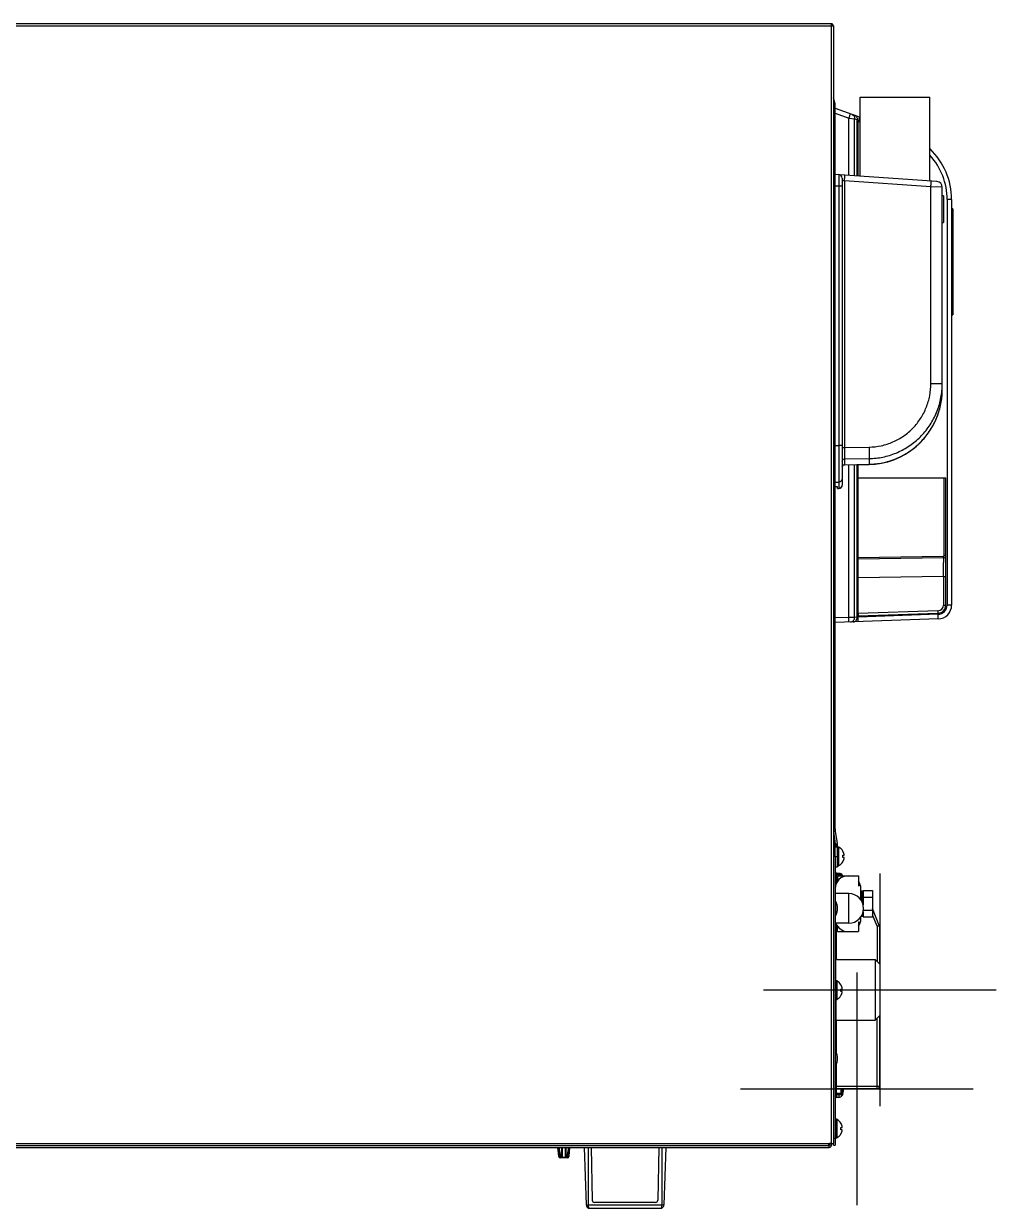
# Model space of a CAD drawing. Header units: millimetres. Extents: x 333 to 5627, y 435 to 3897.
# Drawn here: x 2093 to 2511, y 1954 to 2463 of the extents above; entities that cross this region are included whole.
import ezdxf

# ---------------------------------------------------------------- set-up
doc = ezdxf.new("R2010")
doc.units = ezdxf.units.MM
doc.header["$LTSCALE"] = 330
doc.layers.get('0').update_dxf_attribs({"linetype": 'CONTINUOUS'})
doc.layers.add('ASSI', color=7, linetype='CONTINUOUS')
doc.layers.add('GEOM', color=7, linetype='CONTINUOUS')

msp = doc.modelspace()

# ---------------------------------------------------------------- linework, layer by layer
at = {"color": 7, "linetype": 'Continuous'}
for p, q in [((2440.52, 2462.85), (1773.12, 2462.85)), ((2440.42, 2461.95), (2440.97, 2461.95)), ((2440.52, 2461.95), (2440.52, 2462.85)), ((2440.97, 2462.66), (2440.52, 2462.08)), ((2440.97, 2461.95), (2441.32, 2461.95)), ((2441.32, 2461.85), (2441.32, 1981.75)), ((2452.82, 2431.35), (2482.82, 2431.35)), ((2452.82, 2397.36), (2452.82, 2431.35)), ((2482.82, 2395.26), (2482.82, 2431.35)), ((2442.12, 2116.98), (2442.12, 2423.18)), ((2488.62, 2388.88), (2488.12, 2388.88)), ((2488.62, 2388.88), (2488.62, 2377.48)), ((2488.12, 2377.48), (2488.62, 2377.48)), ((2441.32, 2116.98), (2442.12, 2116.98)), ((2441.32, 2116.11), (2442.12, 2116.11)), ((2441.34, 2115.85), (2442.13, 2115.96)), ((2441.34, 2115.85), (2442.11, 2110.55)), ((2442.12, 2116.98), (2442.12, 2116.11)), ((2442.13, 2115.96), (2442.9, 2110.66)), ((2442.12, 2109.65), (2441.32, 2109.65)), ((2442.12, 2109.45), (2441.32, 2109.45)), ((2442.11, 2110.55), (2442.9, 2110.66)), ((2442.12, 2110.41), (2442.92, 2110.41)), ((2442.12, 2104.93), (2442.12, 2110.41)), ((2442.12, 2109.75), (2442.92, 2109.75)), ((2442.12, 2109.2), (2442.92, 2109.2)), ((2443.52, 2109.05), (2443.32, 2109.05)), ((2445.36, 2107.35), (2445.4, 2107.35)), ((2442.12, 2106.45), (2441.32, 2106.45)), ((2442.92, 2104.93), (2442.12, 2104.93)), ((2445.36, 2105.55), (2445.91, 2105.55)), ((2445.91, 2104.55), (2445.36, 2104.55)), ((2445.4, 2102.75), (2445.36, 2102.75)), ((2444.62, 2097.65), (2442.62, 2097.65)), ((2445.12, 2097.15), (2445.12, 2096.75)), ((2443.12, 2096.75), (2452.12, 2096.75)), ((2443.12, 2096.75), (2443.12, 2094.41)), ((2452.12, 2096.75), (2452.12, 2092.47)), ((2452.12, 2092.47), (2452.92, 2092.69)), ((2453.12, 2086.44), (2453.12, 2091.25)), ((2453.16, 2089.77), (2453.12, 2089.82)), ((2453.16, 2088.25), (2453.12, 2088.3)), ((2453.12, 2087.75), (2453.2, 2087.75)), ((2453.64, 2090.1), (2453.13, 2090.1)), ((2453.13, 2089.99), (2453.6, 2090.04)), ((2453.64, 2089.5), (2453.13, 2089.99)), ((2453.21, 2089.64), (2453.13, 2089.56)), ((2453.13, 2089.24), (2453.6, 2089.35)), ((2453.64, 2088.34), (2453.13, 2089.24)), ((2453.3, 2088.75), (2453.13, 2088.45)), ((2453.13, 2087.96), (2453.6, 2088.11)), ((2453.64, 2086.74), (2453.13, 2087.96)), ((2453.14, 2087.9), (2453.13, 2087.96)), ((2453.17, 2089.05), (2453.24, 2088.91)), ((2453.24, 2088.91), (2453.31, 2088.71)), ((2453.37, 2088.03), (2453.37, 2088.23)), ((2453.37, 2086.37), (2453.37, 2087.02)), ((2453.49, 2088.07), (2453.53, 2088.13)), ((2454.11, 2089.56), (2453.6, 2090.04)), ((2454.11, 2088.45), (2453.6, 2089.35)), ((2454.11, 2086.89), (2453.6, 2088.11)), ((2453.64, 2090.1), (2454.11, 2090.1)), ((2453.64, 2089.5), (2454.11, 2089.56)), ((2453.64, 2088.34), (2454.11, 2088.45)), ((2453.64, 2086.74), (2454.11, 2086.89)), ((2453.85, 2087.76), (2453.87, 2087.76)), ((2453.86, 2087.72), (2453.87, 2087.72)), ((2453.87, 2087.76), (2453.87, 2087.46)), ((2453.87, 2087.75), (2454.12, 2087.75)), ((2453.87, 2087.46), (2453.87, 2087.72)), ((2453.94, 2088.75), (2453.95, 2088.79)), ((2454.12, 2088.68), (2453.97, 2088.84)), ((2453.97, 2088), (2454.11, 2087.96)), ((2454.04, 2087.75), (2454.05, 2087.77)), ((2454.05, 2089.26), (2454.11, 2089.24)), ((2454.05, 2087.77), (2454.1, 2087.9)), ((2454.1, 2087.9), (2454.11, 2087.96)), ((2454.12, 2090.4), (2458.12, 2090.4)), ((2454.12, 2090.4), (2454.12, 2084.27)), ((2454.12, 2087.57), (2458.12, 2087.57)), ((2458.12, 2090.4), (2458.12, 2079.1)), ((2453.21, 2086.32), (2453.6, 2086.45)), ((2454.11, 2085.07), (2453.6, 2086.45)), ((2453.74, 2086.37), (2453.87, 2086.37)), ((2453.82, 2086.33), (2453.87, 2086.33)), ((2453.87, 2086.37), (2453.87, 2085.72)), ((2453.87, 2085.72), (2453.87, 2086.33)), ((2453.89, 2084.99), (2454.11, 2085.07)), ((2454.26, 2081.92), (2458.12, 2081.92)), ((2461.05, 2075.43), (2458.12, 2082.75)), ((2452.12, 2077.02), (2452.92, 2076.8)), ((2452.12, 2077.02), (2452.12, 2072.75)), ((2453.12, 2078.25), (2453.12, 2079.06)), ((2453.35, 2079.4), (2454.11, 2079.4)), ((2453.64, 2079.45), (2453.47, 2079.61)), ((2453.64, 2079.45), (2454.11, 2079.51)), ((2454.11, 2079.51), (2453.65, 2079.94)), ((2453.77, 2080.17), (2454.11, 2080.25)), ((2454.11, 2080.25), (2453.92, 2080.58)), ((2454.11, 2079.93), (2454.02, 2079.85)), ((2454.11, 2081.05), (2454.06, 2080.96)), ((2454.12, 2081.22), (2454.12, 2079.1)), ((2454.12, 2079.1), (2458.12, 2079.1)), ((2443.12, 2072.75), (2443.12, 2075.09)), ((2443.12, 2072.75), (2452.12, 2072.75)), ((2461.12, 2075.05), (2461.12, 2058.95)), ((2442.79, 2060.75), (2459.32, 2060.75)), ((2459.32, 2060.75), (2461.32, 2058.75)), ((2459.32, 2060.75), (2459.32, 2034.75)), ((2461.32, 2058.75), (2461.32, 2036.75)), ((2444.56, 2049.91), (2444.6, 2049.91)), ((2444.56, 2048.11), (2445.11, 2048.11)), ((2445.11, 2047.11), (2444.56, 2047.11)), ((2444.6, 2045.31), (2444.56, 2045.31)), ((2459.32, 2034.75), (2461.32, 2036.75)), ((2461.12, 2036.55), (2461.12, 2006.25)), ((2442.79, 2034.75), (2459.32, 2034.75)), ((2460.12, 2005.25), (2442.62, 2005.25)), ((2444.62, 2002.65), (2442.62, 2002.65)), ((2445.12, 2005.25), (2445.12, 2003.15)), ((2445.66, 2005.05), (2445.31, 2005.05)), ((2445.33, 2003.05), (2445.31, 2003.05)), ((2444.56, 1990.45), (2444.6, 1990.45)), ((2444.56, 1988.65), (2445.11, 1988.65)), ((2445.11, 1987.65), (2444.56, 1987.65)), ((2444.6, 1985.85), (2444.56, 1985.85)), ((1772.32, 1980.05), (2439.52, 1980.05)), ((1776.02, 1980.85), (2439.13, 1980.85)), ((2334.21, 1980.05), (2335.08, 1955.35)), ((2337.32, 1980.05), (2337.72, 1957.39)), ((2366.31, 1980.05), (2365.92, 1957.39)), ((2369.42, 1980.05), (2368.56, 1955.35)), ((2439.13, 1980.85), (2439.52, 1980.85)), ((2439.52, 1980.05), (2439.52, 1980.85)), ((2440.42, 1981.75), (2439.54, 1981.75)), ((2439.72, 1981.05), (2439.72, 1981.75)), ((2440.52, 1981.05), (2439.72, 1981.05)), ((2440.42, 1981.75), (2441.32, 1981.75)), ((2440.52, 1981.05), (2440.52, 1981.75)), ((2441.32, 1981.05), (2441.32, 1981.75)), ((2441.32, 1981.05), (2442.12, 1981.05)), ((2364.91, 1956.41), (2338.72, 1956.41)), ((2336.58, 1953.89), (2367.05, 1953.89))]:
    msp.add_line(p, q, dxfattribs=at)
at = {"color": 9, "linetype": 'Continuous'}
for p, q in [((1773.22, 2461.95), (2440.42, 2461.95)), ((2440.42, 2461.95), (2440.42, 1981.75)), ((2441.32, 2423.18), (2442.12, 2423.18)), ((2445.12, 2097.15), (2442.12, 2097.15)), ((2442.62, 2093.51), (2442.62, 2097.65)), ((2444.62, 2096.75), (2444.62, 2097.65)), ((2460.12, 2075.05), (2458.12, 2080.05)), ((2442.62, 2061.98), (2442.62, 2075.99)), ((2460.12, 2075.05), (2461.05, 2075.43)), ((2461.12, 2075.05), (2460.12, 2075.05)), ((2460.12, 2075.05), (2460.12, 2059.95)), ((2442.62, 2020.8), (2442.62, 2033.52)), ((2460.12, 2005.25), (2460.12, 2035.55)), ((2442.62, 2002.65), (2442.62, 2015.69)), ((2461.12, 2006.25), (2442.62, 2006.25)), ((2445.12, 2003.15), (2442.12, 2003.15)), ((2444.62, 2002.65), (2444.62, 2005.25)), ((1775.79, 1981.75), (2439.54, 1981.75)), ((2335.97, 1980.05), (2335.97, 1955.35)), ((2367.66, 1980.05), (2367.66, 1955.35)), ((2335.08, 1955.35), (2368.56, 1955.35))]:
    msp.add_line(p, q, dxfattribs=at)
at = {"color": 4}
for p, q in [((2461.32, 2097.75), (2461.32, 1997.75)), ((2411.32, 2047.75), (2511.32, 2047.75))]:
    msp.add_line(p, q, dxfattribs=at)
at = {"color": 1}
for p, q in [((2451.37, 2055.25), (2451.37, 1955.25)), ((2401.37, 2005.25), (2501.37, 2005.25))]:
    msp.add_line(p, q, dxfattribs=at)
at = {"color": 7, "linetype": 'Continuous'}
for points in [[(2453.14, 2087.9), (2453.2, 2087.73), (2453.28, 2087.53)], [(2453.26, 2089.54), (2453.32, 2089.4), (2453.35, 2089.3)], [(2453.28, 2087.53), (2453.34, 2087.35), (2453.36, 2087.19), (2453.37, 2087.02)], [(2453.31, 2088.71), (2453.36, 2088.49), (2453.37, 2088.23)], [(2453.95, 2088.79), (2453.98, 2088.87), (2454.02, 2088.95), (2454.05, 2089.03), (2454.06, 2089.05)], [(2453.97, 2079.95), (2453.97, 2079.96), (2453.96, 2079.99), (2453.94, 2080.01), (2453.93, 2080.04), (2453.92, 2080.06), (2453.91, 2080.08), (2453.91, 2080.11), (2453.9, 2080.13), (2453.89, 2080.15), (2453.89, 2080.18), (2453.88, 2080.2)], [(2454.06, 2080.44), (2454.05, 2080.47), (2454.01, 2080.56), (2453.97, 2080.64), (2453.96, 2080.69)]]:
    msp.add_lwpolyline(points, dxfattribs=at)
for centre, radius, start, end in [((2440.42, 2461.95), 0.9, 0, 83.6203), ((2443.12, 2116.11), 1, 180, 188.2767), ((2440.52, 2109.65), 1.6, 0, 59.4011), ((2441.12, 2110.41), 1, 0, 8.2767), ((2441.12, 2110.41), 1.8, 0, 8.2767), ((2443.32, 2108.65), 0.4, 90, 180), ((2443.52, 2108.65), 0.4, 59.6988, 90), ((2441.31, 2104.86), 4.75, 28.9687, 31.5341), ((2441.31, 2104.86), 4.75, 28.0074, 28.9684), ((2441.32, 2104.86), 4.75, 26.6813, 28.0074), ((2441.6, 2105.05), 3.79, 5.0778, 7.5988), ((2441.6, 2105.05), 3.79, 352.4012, 354.9222), ((2441.31, 2105.23), 4.75, 328.4659, 331.0313), ((2441.62, 2105.05), 3.78, 2.5427, 5.0772), ((2441.62, 2105.05), 3.78, 354.9228, 357.4573), ((2441.62, 2105.05), 3.77, 357.4579, 2.5421), ((2441.31, 2105.23), 4.75, 331.0316, 331.9926), ((2441.32, 2105.23), 4.75, 331.9926, 333.3187), ((2441.32, 2104.87), 4.74, 25.5402, 26.6812), ((2441.32, 2105.23), 4.74, 333.3188, 334.4598), ((2441.32, 2104.87), 4.74, 24.5722, 25.5402), ((2441.32, 2105.23), 4.74, 334.4598, 335.4278), ((2441.33, 2104.87), 4.73, 23.3175, 24.5722), ((2441.33, 2105.23), 4.73, 335.4278, 336.6825), ((2441.33, 2104.87), 4.73, 22.5474, 23.3174), ((2441.33, 2105.22), 4.73, 336.6826, 337.4526), ((2441.34, 2104.87), 4.72, 21.0025, 22.5476), ((2441.34, 2105.22), 4.72, 337.4524, 338.9975), ((2441.35, 2104.88), 4.72, 20.5181, 21.0023), ((2441.35, 2105.22), 4.72, 338.9977, 339.4819), ((2441.36, 2104.88), 4.7, 18.4656, 20.5187), ((2441.36, 2105.21), 4.7, 339.4813, 341.5344), ((2441.37, 2104.89), 4.68, 17.3773, 18.465), ((2441.37, 2105.21), 4.68, 341.535, 342.6227), ((2441.39, 2104.89), 4.67, 16.3949, 17.3772), ((2441.39, 2105.2), 4.67, 342.6228, 343.6051), ((2441.42, 2104.9), 4.64, 14.3176, 16.3964), ((2441.42, 2105.19), 4.64, 343.6036, 345.6824), ((2443.92, 2105.79), 2.01, 5.1401, 7.2744), ((2443.92, 2105.8), 2.01, 352.7259, 354.7415), ((2443.92, 2104.29), 2.01, 5.2585, 7.2741), ((2443.92, 2104.3), 2.01, 352.7256, 354.8598), ((2443.95, 2105.8), 1.98, 4.2856, 5.1372), ((2443.96, 2105.8), 1.97, 3.0233, 4.286), ((2443.96, 2105.8), 1.97, 355.3984, 356.7833), ((2443.94, 2105.8), 1.98, 354.7442, 355.3991), ((2443.94, 2104.3), 1.98, 4.6009, 5.2558), ((2443.96, 2104.3), 1.97, 3.2167, 4.6016), ((2443.96, 2104.3), 1.97, 355.714, 356.9766), ((2443.95, 2104.3), 1.98, 354.8627, 355.7144), ((2443.97, 2105.8), 1.96, 1.9964, 3.0228), ((2443.98, 2105.8), 1.95, 0.9261, 1.9964), ((2443.98, 2105.8), 1.95, 358.8459, 0.9258), ((2443.97, 2105.8), 1.96, 357.6234, 358.8455), ((2443.97, 2105.8), 1.96, 356.7841, 357.6235), ((2443.97, 2104.3), 1.96, 2.3765, 3.2159), ((2443.97, 2104.3), 1.95, 1.1545, 2.3767), ((2443.98, 2104.3), 1.95, 0.1995, 1.1541), ((2443.98, 2104.3), 1.95, 359.0741, 0.1995), ((2443.98, 2104.3), 1.95, 358.0037, 359.0738), ((2443.97, 2104.3), 1.96, 356.9771, 358.0037), ((2442.62, 2097.15), 0.5, 90, 150.0455), ((2444.62, 2097.15), 0.5, 0, 90), ((2447.62, 2091.25), 5.5, 90, 180), ((2442.62, 2092.75), 0.5, 105, 150), ((2438.92, 2093.95), 7, 23.5852, 24.7199), ((2447.62, 2091.25), 5.5, 0, 35.0968), ((2454.52, 2089.72), 1.41, 197.2487, 199.0378), ((2449.94, 2090.62), 4.37, 325.1721, 325.4484), ((2453.37, 2085.63), 0.836, 61.4883, 63.4182), ((2447.62, 2078.25), 5.5, 324.9032, 360), ((2452.79, 2079.8), 1.33, 16.1205, 19.1443), ((2447.62, 2078.25), 5.5, 199.7842, 270), ((2460.12, 2075.05), 1, 0, 21.8014), ((2440.51, 2047.42), 4.75, 28.9687, 31.5341), ((2440.8, 2047.6), 3.79, 5.0778, 7.5988), ((2440.8, 2047.61), 3.79, 352.4012, 354.9222), ((2440.82, 2047.61), 3.78, 2.5427, 5.0772), ((2440.82, 2047.61), 3.78, 354.9228, 357.4573), ((2440.82, 2047.61), 3.77, 357.4579, 2.5421), ((2440.51, 2047.42), 4.75, 28.0074, 28.9684), ((2440.52, 2047.42), 4.75, 26.6813, 28.0074), ((2440.52, 2047.42), 4.74, 25.5402, 26.6812), ((2440.52, 2047.43), 4.74, 24.5722, 25.5402), ((2440.53, 2047.43), 4.73, 23.3175, 24.5722), ((2440.53, 2047.43), 4.73, 22.5474, 23.3174), ((2440.54, 2047.43), 4.72, 21.0025, 22.5476), ((2440.54, 2047.78), 4.72, 337.4524, 338.9975), ((2440.55, 2047.44), 4.72, 20.5181, 21.0023), ((2440.55, 2047.78), 4.72, 338.9977, 339.4819), ((2440.56, 2047.44), 4.7, 18.4656, 20.5187), ((2440.56, 2047.77), 4.7, 339.4813, 341.5344), ((2440.57, 2047.45), 4.68, 17.3773, 18.465), ((2440.57, 2047.77), 4.68, 341.535, 342.6227), ((2440.59, 2047.45), 4.67, 16.3949, 17.3772), ((2440.59, 2047.76), 4.67, 342.6228, 343.6051), ((2440.62, 2047.46), 4.64, 14.3176, 16.3964), ((2440.62, 2047.75), 4.64, 343.6036, 345.6824), ((2443.12, 2048.35), 2.01, 5.1401, 7.2744), ((2443.12, 2048.36), 2.01, 352.7259, 354.7415), ((2443.12, 2046.85), 2.01, 5.2585, 7.2741), ((2443.12, 2046.86), 2.01, 352.7256, 354.8598), ((2443.15, 2048.35), 1.98, 4.2856, 5.1372), ((2443.16, 2048.36), 1.97, 3.0233, 4.286), ((2443.16, 2048.36), 1.97, 355.3984, 356.7833), ((2443.14, 2048.36), 1.98, 354.7442, 355.3991), ((2443.14, 2046.85), 1.98, 4.6009, 5.2558), ((2443.16, 2046.85), 1.97, 3.2167, 4.6016), ((2443.16, 2046.86), 1.97, 355.714, 356.9766), ((2443.15, 2046.86), 1.98, 354.8627, 355.7144), ((2443.17, 2048.36), 1.96, 1.9964, 3.0228), ((2443.18, 2048.36), 1.95, 0.9261, 1.9964), ((2443.18, 2048.36), 1.95, 358.8459, 0.9258), ((2443.17, 2048.36), 1.96, 357.6234, 358.8455), ((2443.17, 2048.36), 1.96, 356.7841, 357.6235), ((2443.17, 2046.86), 1.96, 2.3765, 3.2159), ((2443.17, 2046.86), 1.95, 1.1545, 2.3767), ((2443.18, 2046.86), 1.95, 0.1995, 1.1541), ((2443.18, 2046.86), 1.95, 359.0741, 0.1995), ((2443.18, 2046.86), 1.95, 358.0037, 359.0738), ((2443.17, 2046.86), 1.96, 356.9771, 358.0037), ((2440.51, 2047.79), 4.75, 328.4659, 331.0313), ((2440.51, 2047.79), 4.75, 331.0316, 331.9926), ((2440.52, 2047.79), 4.75, 331.9926, 333.3187), ((2440.52, 2047.79), 4.74, 333.3188, 334.4598), ((2440.52, 2047.79), 4.74, 334.4598, 335.4278), ((2440.53, 2047.78), 4.73, 335.4278, 336.6825), ((2440.53, 2047.78), 4.73, 336.6826, 337.4526), ((2442.62, 2005.75), 0.5, 209.9998, 270), ((2460.12, 2006.25), 1, 270, 360), ((2442.62, 2003.15), 0.5, 216.0095, 270), ((2444.62, 2003.15), 0.5, 270, 360), ((2438.17, 2005.55), 7.16, 356.0031, 357.3352), ((2438.7, 2005.36), 7.01, 340.741, 342.3068), ((2438.16, 2005.55), 7.17, 357.3349, 357.6056), ((2438.69, 2005.36), 7.01, 342.3069, 343.8662), ((2438.69, 2005.36), 7.02, 343.8662, 344.2195), ((2438.68, 2005.36), 7.02, 344.2196, 345.4252), ((2438.68, 2005.36), 7.03, 345.4251, 346.0151), ((2438.67, 2005.37), 7.04, 346.0152, 346.9892), ((2438.66, 2005.37), 7.04, 346.9892, 347.7318), ((2438.65, 2005.37), 7.05, 347.7318, 348.5614), ((2438.64, 2005.37), 7.07, 348.5614, 349.4226), ((2438.62, 2005.38), 7.09, 349.4225, 350.136), ((2438.6, 2005.38), 7.11, 350.1363, 351.1566), ((2438.57, 2005.38), 7.14, 351.1563, 351.7036), ((2438.51, 2005.39), 7.19, 351.7052, 353.2535), ((2441.46, 2004.8), 4.2, 1.6686, 3.3824), ((2441.41, 2004.8), 4.25, 1.1109, 1.6717), ((2441.39, 2004.8), 4.27, 359.9713, 1.1104), ((2441.39, 2004.8), 4.28, 359.1489, 359.9722), ((2441.41, 2004.8), 4.26, 358.2856, 359.1489), ((2441.47, 2004.8), 4.2, 356.6174, 358.2884), ((2440.51, 1987.96), 4.75, 28.9687, 31.5341), ((2440.51, 1987.96), 4.75, 28.0074, 28.9684), ((2440.52, 1987.96), 4.75, 26.6813, 28.0074), ((2440.52, 1987.97), 4.74, 25.5402, 26.6812), ((2440.8, 1988.15), 3.79, 5.0778, 7.5988), ((2440.8, 1988.15), 3.79, 352.4012, 354.9222), ((2440.51, 1988.33), 4.75, 328.4659, 331.0313), ((2440.82, 1988.15), 3.78, 2.5427, 5.0772), ((2440.82, 1988.15), 3.78, 354.9228, 357.4573), ((2440.82, 1988.15), 3.77, 357.4579, 2.5421), ((2440.51, 1988.33), 4.75, 331.0316, 331.9926), ((2440.52, 1988.33), 4.75, 331.9926, 333.3187), ((2440.52, 1988.33), 4.74, 333.3188, 334.4598), ((2440.52, 1987.97), 4.74, 24.5722, 25.5402), ((2440.52, 1988.33), 4.74, 334.4598, 335.4278), ((2440.53, 1987.97), 4.73, 23.3175, 24.5722), ((2440.53, 1988.33), 4.73, 335.4278, 336.6825), ((2440.53, 1987.97), 4.73, 22.5474, 23.3174), ((2440.53, 1988.32), 4.73, 336.6826, 337.4526), ((2440.54, 1987.97), 4.72, 21.0025, 22.5476), ((2440.54, 1988.32), 4.72, 337.4524, 338.9975), ((2440.55, 1987.98), 4.72, 20.5181, 21.0023), ((2440.55, 1988.32), 4.72, 338.9977, 339.4819), ((2440.56, 1987.98), 4.7, 18.4656, 20.5187), ((2440.56, 1988.31), 4.7, 339.4813, 341.5344), ((2440.57, 1987.99), 4.68, 17.3773, 18.465), ((2440.57, 1988.31), 4.68, 341.535, 342.6227), ((2440.59, 1987.99), 4.67, 16.3949, 17.3772), ((2440.59, 1988.3), 4.67, 342.6228, 343.6051), ((2440.62, 1988), 4.64, 14.3176, 16.3964), ((2440.62, 1988.29), 4.64, 343.6036, 345.6824), ((2443.12, 1988.89), 2.01, 5.1401, 7.2744), ((2443.12, 1988.9), 2.01, 352.7259, 354.7415), ((2443.12, 1987.39), 2.01, 5.2585, 7.2741), ((2443.12, 1987.4), 2.01, 352.7256, 354.8598), ((2443.15, 1988.9), 1.98, 4.2856, 5.1372), ((2443.16, 1988.9), 1.97, 3.0233, 4.286), ((2443.16, 1988.9), 1.97, 355.3984, 356.7833), ((2443.14, 1988.9), 1.98, 354.7442, 355.3991), ((2443.14, 1987.4), 1.98, 4.6009, 5.2558), ((2443.16, 1987.4), 1.97, 3.2167, 4.6016), ((2443.16, 1987.4), 1.97, 355.714, 356.9766), ((2443.15, 1987.4), 1.98, 354.8627, 355.7144), ((2443.17, 1988.9), 1.96, 1.9964, 3.0228), ((2443.18, 1988.9), 1.95, 0.9261, 1.9964), ((2443.18, 1988.9), 1.95, 358.8459, 0.9258), ((2443.17, 1988.9), 1.96, 357.6234, 358.8455), ((2443.17, 1988.9), 1.96, 356.7841, 357.6235), ((2443.17, 1987.4), 1.96, 2.3765, 3.2159), ((2443.17, 1987.4), 1.95, 1.1545, 2.3767), ((2443.18, 1987.4), 1.95, 0.1995, 1.1541), ((2443.18, 1987.4), 1.95, 359.0741, 0.1995), ((2443.18, 1987.4), 1.95, 358.0037, 359.0738), ((2443.17, 1987.4), 1.96, 356.9771, 358.0037), ((2439.52, 1981.05), 1, 270, 360), ((2439.52, 1981.05), 0.2, 270, 360), ((2336.58, 1955.4), 1.51, 182, 270), ((2338.72, 1957.41), 1.01, 181, 270), ((2364.91, 1957.41), 1.01, 270, 359), ((2367.05, 1955.4), 1.51, 270, 358)]:
    msp.add_arc(centre, radius, start, end, dxfattribs=at)
for points, knots in [([(2440.97, 2461.95), (2441, 2461.94), (2441.08, 2461.93), (2441.17, 2461.91), (2441.23, 2461.9)], [0, 0, 0, 0, 0.299271, 1, 1, 1, 1]), ([(2441.23, 2461.9), (2441.25, 2461.89), (2441.28, 2461.88), (2441.32, 2461.86), (2441.32, 2461.85)], [0, 0, 0, 0, 0.680679, 1, 1, 1, 1]), ([(2453.21, 2089.64), (2453.17, 2089.72), (2453.13, 2089.84), (2453.13, 2089.96), (2453.13, 2089.99)], [0, 0, 0, 0, 0.739984, 1, 1, 1, 1]), ([(2453.27, 2088), (2453.25, 2088.04), (2453.18, 2088.18), (2453.13, 2088.33), (2453.13, 2088.45)], [0, 0, 0, 0, 0.263741, 1, 1, 1, 1]), ([(2453.37, 2086.37), (2453.37, 2086.42), (2453.42, 2086.51), (2453.52, 2086.6), (2453.6, 2086.67), (2453.64, 2086.72), (2453.64, 2086.74)], [0, 0, 0, 0, 0.31304, 0.617988, 0.870702, 1, 1, 1, 1]), ([(2453.54, 2088.14), (2453.57, 2088.18), (2453.61, 2088.24), (2453.64, 2088.31), (2453.64, 2088.34)], [0, 0, 0, 0, 0.634589, 1, 1, 1, 1]), ([(2453.59, 2089.35), (2453.6, 2089.37), (2453.62, 2089.42), (2453.64, 2089.47), (2453.64, 2089.5)], [0, 0, 0, 0, 0.333106, 1, 1, 1, 1]), ([(2453.62, 2090.02), (2453.63, 2090.03), (2453.63, 2090.05), (2453.64, 2090.08), (2453.64, 2090.1)], [0, 0, 0, 0, 0.309059, 1, 1, 1, 1]), ([(2453.85, 2087.76), (2453.83, 2087.79), (2453.77, 2087.9), (2453.67, 2087.98), (2453.62, 2088.06)], [0, 0, 0, 0, 0.288698, 1, 1, 1, 1]), ([(2453.87, 2087.75), (2453.87, 2087.79), (2453.91, 2087.88), (2453.95, 2087.96), (2453.97, 2088)], [0, 0, 0, 0, 0.486372, 1, 1, 1, 1]), ([(2453.87, 2086.37), (2453.87, 2086.39), (2453.89, 2086.44), (2453.94, 2086.52), (2454.01, 2086.63), (2454.08, 2086.76), (2454.11, 2086.85), (2454.11, 2086.89)], [0, 0, 0, 0, 0.115956, 0.247802, 0.523286, 0.785214, 1, 1, 1, 1]), ([(2453.97, 2088), (2453.99, 2088.04), (2454.05, 2088.18), (2454.11, 2088.33), (2454.11, 2088.45)], [0, 0, 0, 0, 0.263542, 1, 1, 1, 1]), ([(2454.02, 2089.64), (2454.06, 2089.72), (2454.1, 2089.84), (2454.11, 2089.96), (2454.11, 2089.99)], [0, 0, 0, 0, 0.739869, 1, 1, 1, 1]), ([(2453.74, 2086.37), (2453.71, 2086.39), (2453.66, 2086.41), (2453.6, 2086.44), (2453.6, 2086.45)], [0, 0, 0, 0, 0.681527, 1, 1, 1, 1]), ([(2453.87, 2086.28), (2453.87, 2086.29), (2453.85, 2086.31), (2453.84, 2086.32), (2453.83, 2086.32)], [0, 0, 0, 0, 0.68682, 1, 1, 1, 1]), ([(2453.94, 2084.87), (2453.98, 2084.91), (2454.03, 2084.96), (2454.09, 2085.02), (2454.11, 2085.05), (2454.11, 2085.07)], [0, 0, 0, 0, 0.612767, 0.85278, 1, 1, 1, 1]), ([(2453.61, 2079.48), (2453.61, 2079.47), (2453.6, 2079.44), (2453.6, 2079.42), (2453.6, 2079.4)], [0, 0, 0, 0, 0.307899, 1, 1, 1, 1]), ([(2454.02, 2079.85), (2454.06, 2079.77), (2454.1, 2079.66), (2454.11, 2079.54), (2454.11, 2079.51)], [0, 0, 0, 0, 0.739869, 1, 1, 1, 1]), ([(2439.13, 1980.85), (2439.17, 1980.85), (2439.26, 1980.94), (2439.34, 1981.14), (2439.44, 1981.42), (2439.5, 1981.63), (2439.54, 1981.75)], [0, 0, 0, 0, 0.121863, 0.33954, 0.645141, 1, 1, 1, 1])]:
    msp.add_open_spline(points, degree=3, knots=knots, dxfattribs=at)
for points in [[(2453.13, 2089.99), (2453.13, 2090.02), (2453.13, 2090.06), (2453.13, 2090.1)], [(2453.17, 2089.3), (2453.14, 2089.38), (2453.13, 2089.47), (2453.13, 2089.56)], [(2453.17, 2089.05), (2453.14, 2089.11), (2453.13, 2089.18), (2453.13, 2089.24)], [(2453.26, 2089.54), (2453.25, 2089.57), (2453.23, 2089.61), (2453.21, 2089.64)], [(2453.87, 2087.67), (2453.87, 2087.7), (2453.86, 2087.73), (2453.85, 2087.76)], [(2453.88, 2088.85), (2453.93, 2088.99), (2454, 2089.12), (2454.05, 2089.26)], [(2453.9, 2088.81), (2453.95, 2088.89), (2454.02, 2088.97), (2454.06, 2089.05)], [(2453.93, 2087.75), (2453.97, 2087.77), (2454, 2087.79), (2454.04, 2087.82)], [(2454, 2089.66), (2454.05, 2089.77), (2454.09, 2089.88), (2454.1, 2089.99)], [(2454.04, 2087.82), (2454.06, 2087.84), (2454.09, 2087.87), (2454.1, 2087.9)], [(2454.05, 2089.26), (2454.08, 2089.36), (2454.11, 2089.46), (2454.11, 2089.56)], [(2454.06, 2089.05), (2454.09, 2089.11), (2454.11, 2089.18), (2454.11, 2089.24)], [(2454.1, 2089.99), (2454.11, 2090.02), (2454.11, 2090.06), (2454.11, 2090.1)], [(2453.83, 2086.32), (2453.81, 2086.34), (2453.79, 2086.35), (2453.77, 2086.36)], [(2453.97, 2079.95), (2453.99, 2079.92), (2454.01, 2079.89), (2454.02, 2079.85)], [(2454.06, 2080.44), (2454.09, 2080.38), (2454.11, 2080.32), (2454.11, 2080.25)], [(2454.07, 2080.17), (2454.09, 2080.09), (2454.11, 2080.01), (2454.11, 2079.93)], [(2454.1, 2081.14), (2454.11, 2081.11), (2454.11, 2081.08), (2454.11, 2081.05)], [(2454.1, 2079.51), (2454.11, 2079.47), (2454.11, 2079.43), (2454.11, 2079.4)]]:
    msp.add_open_spline(points, degree=3, dxfattribs=at)
at = {"color": 9, "linetype": 'Continuous'}
for points, knots in [([(2335.97, 1955.35), (2335.97, 1955.15), (2335.99, 1954.79), (2336.1, 1954.33), (2336.29, 1953.99), (2336.49, 1953.89), (2336.58, 1953.89)], [0, 0, 0, 0, 0.343638, 0.632384, 0.843751, 1, 1, 1, 1]), ([(2367.05, 1953.89), (2367.14, 1953.89), (2367.35, 1953.99), (2367.53, 1954.33), (2367.64, 1954.79), (2367.66, 1955.15), (2367.66, 1955.35)], [0, 0, 0, 0, 0.156249, 0.367616, 0.656362, 1, 1, 1, 1])]:
    msp.add_open_spline(points, degree=3, knots=knots, dxfattribs=at)
at = {"layer": 'ASSI', "color": 9, "linetype": 'Continuous'}
for p, q in [((2443.32, 2101.05), (2443.32, 2109.05)), ((2443.52, 2101.05), (2443.52, 2109.05)), ((2443.72, 2101.1), (2443.72, 2108.99)), ((2442.82, 2097.65), (2442.82, 2097.75)), ((2443.91, 2097.65), (2443.91, 2097.75)), ((2445.28, 2096.75), (2445.28, 2096.87)), ((2442.52, 2043.61), (2442.52, 2051.61)), ((2442.72, 2043.61), (2442.72, 2051.61)), ((2442.92, 2043.66), (2442.92, 2051.55)), ((2442.62, 2002.65), (2442.62, 2001.55)), ((2443.71, 2002.65), (2443.71, 2001.55)), ((2445.08, 2002.96), (2445.08, 2002.42)), ((2442.52, 1984.15), (2442.52, 1992.15)), ((2442.72, 1984.15), (2442.72, 1992.15)), ((2442.92, 1984.2), (2442.92, 1992.09))]:
    msp.add_line(p, q, dxfattribs=at)
at = {"layer": 'ASSI', "color": 7, "linetype": 'Continuous'}
for p, q in [((2443.91, 2097.75), (2442.82, 2097.75)), ((2443.52, 2101.05), (2443.32, 2101.05)), ((2442.72, 2051.61), (2442.52, 2051.61)), ((2442.72, 2043.61), (2442.52, 2043.61)), ((2443.71, 2001.55), (2442.62, 2001.55)), ((2445.33, 2003.04), (2445.08, 2002.42)), ((2442.72, 1992.15), (2442.52, 1992.15)), ((2442.72, 1984.15), (2442.52, 1984.15))]:
    msp.add_line(p, q, dxfattribs=at)
for centre, radius, start, end in [((2441.3, 2104.85), 4.8, 31.4579, 59.6988), ((2441.3, 2105.25), 4.8, 300.3012, 328.5421), ((2442.82, 2097.25), 0.5, 90, 128.2185), ((2443.32, 2101.45), 0.4, 180, 270), ((2443.52, 2101.45), 0.4, 270, 300.3012), ((2443.91, 2096.25), 1.5, 69.6413, 90), ((2443.91, 2096.25), 1.5, 24.7199, 36.7969), ((2438.92, 2093.95), 7, 23.5962, 24.7199), ((2442.52, 2051.21), 0.4, 90, 180), ((2442.72, 2051.21), 0.4, 59.6988, 90), ((2440.5, 2047.41), 4.8, 31.4579, 59.6988), ((2442.52, 2044.01), 0.4, 180, 270), ((2442.72, 2044.01), 0.4, 270, 300.3012), ((2440.5, 2047.8), 4.8, 300.3012, 328.5421), ((2442.62, 2002.05), 0.5, 180, 270), ((2443.71, 2003.05), 1.5, 270, 335.2801), ((2442.52, 1991.75), 0.4, 90, 180), ((2442.72, 1991.75), 0.4, 59.6988, 90), ((2440.5, 1987.95), 4.8, 31.4579, 59.6988), ((2440.5, 1988.35), 4.8, 300.3012, 328.5421), ((2442.52, 1984.55), 0.4, 180, 270), ((2442.72, 1984.55), 0.4, 270, 300.3012)]:
    msp.add_arc(centre, radius, start, end, dxfattribs=at)
at = {"layer": 'GEOM', "color": 7, "linetype": 'Continuous'}
for p, q in [((2442.05, 2428.43), (2441.32, 2430.93)), ((2442.12, 2423.18), (2442.12, 2427.92)), ((2442.12, 2426.55), (2452.82, 2422.65)), ((2485.79, 2395.05), (2442.12, 2398.11)), ((2445.12, 2396.5), (2445.12, 2264.65)), ((2488.12, 2384.55), (2488.12, 2392.56)), ((2492.12, 2387.34), (2492.12, 2213.09)), ((2492.62, 2383.33), (2492.12, 2383.33)), ((2492.62, 2383.33), (2492.62, 2337.77)), ((2488.12, 2305.87), (2488.12, 2381.8)), ((2492.12, 2337.77), (2492.62, 2337.77)), ((2446.1, 2273.29), (2456.68, 2273.47)), ((2489.62, 2267.61), (2451.95, 2267.61)), ((2451.95, 2208.39), (2451.95, 2267.61)), ((2489.62, 2213.09), (2489.62, 2267.61)), ((2442.49, 2263.95), (2442.75, 2263.94)), ((2443.12, 2263.14), (2443.12, 2263.87)), ((2443.12, 2263.14), (2443.67, 2263.16)), ((2488.64, 2233.36), (2451.98, 2232.72)), ((2451.95, 2208.39), (2486.24, 2209.59)), ((2486.33, 2207.09), (2442.12, 2205.55)), ((2442.92, 2110.41), (2442.92, 2100.48)), ((2442.12, 2104.93), (2442.12, 1981.05)), ((2442.92, 2100.48), (2442.12, 2100.48)), ((2442.12, 2098.26), (2442.42, 2098.26)), ((2442.42, 2097.6), (2442.42, 2098.26)), ((2447.97, 2089.1), (2442.12, 2089.1)), ((2442.12, 2085.75), (2442.42, 2085.75)), ((2442.42, 2079.75), (2442.42, 2085.75)), ((2442.12, 2079.75), (2442.42, 2079.75)), ((2447.97, 2076.4), (2442.12, 2076.4)), ((2442.12, 2063.75), (2442.37, 2063.75)), ((2442.37, 2051.58), (2442.37, 2063.75)), ((2442.37, 2043.64), (2442.37, 2031.75)), ((2442.12, 2031.75), (2442.37, 2031.75)), ((2442.12, 2021.25), (2442.42, 2021.25)), ((2442.42, 2015.25), (2442.42, 2021.25)), ((2442.12, 2015.25), (2442.42, 2015.25)), ((2322.87, 1980.05), (2323.25, 1976.27)), ((2324.25, 1976.13), (2323.53, 1980.05)), ((2324.52, 1980.05), (2324.52, 1976.15)), ((2326.52, 1976.15), (2326.52, 1980.05)), ((2327.5, 1980.05), (2326.78, 1976.13)), ((2327.79, 1976.27), (2328.17, 1980.05)), ((2326.99, 1975.55), (2324.04, 1975.55)), ((2324.42, 1976.05), (2324.35, 1976.05)), ((2326.68, 1976.05), (2326.62, 1976.05))]:
    msp.add_line(p, q, dxfattribs=at)
at = {"layer": 'GEOM', "color": 9, "linetype": 'Continuous'}
for p, q in [((2442.05, 2428.43), (2441.32, 2428.21)), ((2442.12, 2427.92), (2441.32, 2427.92)), ((2442.12, 2424.44), (2447.95, 2422.32)), ((2447.95, 2397.7), (2447.95, 2422.32)), ((2447.95, 2422.32), (2450.44, 2422.02)), ((2450.44, 2422.02), (2451.54, 2421.62)), ((2450.44, 2397.53), (2450.44, 2422.02)), ((2451.54, 2397.45), (2451.54, 2421.62)), ((2451.95, 2420.86), (2452.82, 2420.55)), ((2451.95, 2397.42), (2451.95, 2420.86)), ((2443.67, 2393), (2442.12, 2393.11)), ((2445.12, 2393), (2443.67, 2393)), ((2443.67, 2393), (2443.67, 2281.64)), ((2445.12, 2395.57), (2446.1, 2395.33)), ((2483.2, 2392.73), (2446.1, 2395.33)), ((2446.1, 2395.33), (2446.1, 2280.78)), ((2483.2, 2308.27), (2483.2, 2392.73)), ((2488.12, 2392.56), (2483.2, 2392.73)), ((2492.12, 2387.34), (2490.19, 2387.34)), ((2490.19, 2387.34), (2490.19, 2213.09)), ((2492.62, 2360.55), (2492.12, 2360.55)), ((2483.2, 2308.27), (2488.12, 2308.27)), ((2442.12, 2281.6), (2443.67, 2281.64)), ((2445.12, 2281.64), (2443.67, 2281.64)), ((2445.12, 2280.78), (2446.1, 2280.78)), ((2446.1, 2280.78), (2456.68, 2280.94)), ((2446.1, 2275.86), (2456.68, 2276.01)), ((2446.1, 2275.86), (2446.1, 2273.38)), ((2456.68, 2276.01), (2456.68, 2273.57)), ((2446.1, 2273.38), (2456.68, 2273.57)), ((2446.1, 2273.38), (2446.1, 2273.29)), ((2447.95, 2207.75), (2447.95, 2273.32)), ((2450.44, 2207.78), (2450.44, 2273.36)), ((2451.54, 2207.82), (2451.54, 2273.38)), ((2451.95, 2267.61), (2451.95, 2273.39)), ((2456.68, 2273.57), (2456.68, 2273.47)), ((2442.12, 2265.85), (2443.67, 2265.9)), ((2443.67, 2265.9), (2443.67, 2263.23)), ((2488.87, 2234.36), (2488.87, 2267.61)), ((2443.12, 2263.21), (2443.67, 2263.23)), ((2443.67, 2263.23), (2443.67, 2263.16)), ((2489.62, 2234.36), (2488.87, 2234.36)), ((2451.97, 2233.47), (2488.63, 2234.11)), ((2488.64, 2225.36), (2451.98, 2224.72)), ((2488.64, 2225.36), (2489.62, 2225.36)), ((2488.64, 2225.36), (2488.64, 2213.09)), ((2486.33, 2209.09), (2451.95, 2207.89)), ((2486.22, 2210.59), (2451.98, 2209.39)), ((2488.64, 2213.09), (2489.62, 2213.09)), ((2492.12, 2213.09), (2490.19, 2213.09)), ((2447.95, 2207.75), (2442.12, 2207.55)), ((2450.44, 2207.78), (2447.95, 2207.75)), ((2451.54, 2207.82), (2450.44, 2207.78)), ((2451.95, 2207.89), (2451.54, 2207.82)), ((2451.95, 2207.89), (2451.95, 2208.39)), ((2447.97, 2076.4), (2447.97, 2089.1)), ((2323.12, 1980.05), (2323.49, 1976.29)), ((2324.01, 1976.08), (2323.28, 1980.05)), ((2324.77, 1980.05), (2324.77, 1976.15)), ((2326.27, 1976.15), (2326.27, 1980.05)), ((2327.76, 1980.05), (2327.03, 1976.08)), ((2327.54, 1976.29), (2327.92, 1980.05)), ((2441.32, 1984.05), (2442.12, 1984.05)), ((2323.49, 1976.29), (2323.25, 1976.27)), ((2324.01, 1976.08), (2324.25, 1976.13)), ((2324.04, 1975.8), (2324.35, 1975.8)), ((2324.04, 1975.8), (2324.04, 1975.55)), ((2324.35, 1975.8), (2324.35, 1976.05)), ((2324.42, 1975.8), (2324.42, 1976.05)), ((2324.42, 1975.8), (2326.62, 1975.8)), ((2324.77, 1976.15), (2324.52, 1976.15)), ((2326.27, 1976.15), (2326.52, 1976.15)), ((2326.62, 1975.8), (2326.62, 1976.05)), ((2326.68, 1975.8), (2326.68, 1976.05)), ((2326.68, 1975.8), (2326.99, 1975.8)), ((2327.03, 1976.08), (2326.78, 1976.13)), ((2326.99, 1975.8), (2326.99, 1975.55)), ((2327.54, 1976.29), (2327.79, 1976.27))]:
    msp.add_line(p, q, dxfattribs=at)
at = {"layer": 'GEOM', "color": 7, "linetype": 'Continuous'}
msp.add_lwpolyline([(2456.68, 2273.47), (2459.34, 2273.63), (2462.06, 2274.03), (2464.74, 2274.67), (2467.35, 2275.53), (2469.89, 2276.62), (2472.32, 2277.93), (2474.64, 2279.45), (2476.82, 2281.17), (2478.85, 2283.07), (2480.72, 2285.15), (2482.4, 2287.38), (2483.88, 2289.76), (2485.16, 2292.26), (2486.21, 2294.86), (2487.05, 2297.56), (2487.64, 2300.31), (2488, 2303.12), (2488.12, 2305.87)], dxfattribs=at)
for centre, radius, start, end in [((2440.32, 2427.92), 1.8, 0, 16.2314), ((2462.12, 2387.34), 30, 359.9989, 46.2687), ((2443.62, 2396.5), 1.5, 0.0001, 86), ((2485.62, 2392.56), 2.5, 0, 86), ((2446.12, 2272.29), 1, 91.0154, 179.9958), ((2443.62, 2264.65), 1.5, 272.0308, 360), ((2488.62, 2234.36), 1, 271.0001, 339.3963), ((2486.12, 2213.09), 3.5, 272, 360), ((2486.12, 2213.09), 6, 272, 360), ((2436.34, 2095.26), 6.78, 21.2622, 26.268), ((2447.97, 2082.75), 6.35, 270, 90), ((2436.34, 2082.75), 6.78, 333.732, 26.268), ((2348.23, 2047.75), 95.49, 7.8277, 9.6458), ((2348.23, 2047.75), 95.49, 350.3542, 352.1723), ((2436.34, 2018.25), 6.78, 333.732, 26.268), ((2324.04, 1976.35), 0.8, 185.7106, 270), ((2324.35, 1976.15), 0.1, 190.4057, 270), ((2324.42, 1976.15), 0.1, 270, 360), ((2326.62, 1976.15), 0.1, 180, 270), ((2326.68, 1976.15), 0.1, 270, 349.5943), ((2326.99, 1976.35), 0.8, 270, 354.2894)]:
    msp.add_arc(centre, radius, start, end, dxfattribs=at)
at = {"layer": 'GEOM', "color": 9, "linetype": 'Continuous'}
for centre, radius, start, end in [((2462.19, 2387.34), 28, 0.0007, 42.4209), ((2455.47, 2305.87), 32.65, 355.114, 359.9977), ((2455.43, 2308.27), 32.69, 355.8025, 359.999), ((2455.52, 2305.87), 32.59, 353.9405, 355.1124), ((125.97, 2231.19), 2362.67, 359.85863, 0.00311), ((2486.14, 2213.09), 2.5, 272.0003, 359.9997), ((2486.19, 2213.09), 4, 272.0005, 359.9995), ((2324.04, 1976.35), 0.55, 185.7106, 270), ((2324.35, 1976.15), 0.35, 190.4057, 270), ((2324.42, 1976.15), 0.35, 270, 360), ((2326.62, 1976.15), 0.35, 180, 270), ((2326.68, 1976.15), 0.35, 270, 349.5943), ((2326.99, 1976.35), 0.55, 270, 354.2894)]:
    msp.add_arc(centre, radius, start, end, dxfattribs=at)
at = {"layer": 'GEOM', "color": 7, "linetype": 'Continuous'}
for centre, start_param, end_param in [((2442.62, 2264.04), 3.355232, 4.444145), ((2442.62, 2263.85), -0.006444, 1.302553)]:
    msp.add_ellipse(centre, major_axis=(0.5, 0.018), ratio=0.176098, start_param=start_param, end_param=end_param, dxfattribs=at)
at = {"layer": 'GEOM', "color": 9, "linetype": 'Continuous'}
for points, knots in [([(2448.57, 2424.2), (2448.58, 2424.2), (2448.55, 2424.12), (2448.54, 2424.04), (2448.48, 2423.85), (2448.37, 2423.52), (2448.19, 2423), (2448.04, 2422.56), (2447.95, 2422.32)], [0, 0, 0, 0, 0.020217, 0.077134, 0.169398, 0.293318, 0.617079, 1, 1, 1, 1]), ([(2449.4, 2423.9), (2449.74, 2423.77), (2450.35, 2423.21), (2450.48, 2422.41), (2450.44, 2422.02)], [0, 0, 0, 0, 0.476573, 1, 1, 1, 1]), ([(2450.49, 2423.5), (2450.83, 2423.38), (2451.45, 2422.82), (2451.57, 2422.02), (2451.54, 2421.62)], [0, 0, 0, 0, 0.476573, 1, 1, 1, 1]), ([(2452.57, 2422.74), (2452.58, 2422.74), (2452.55, 2422.67), (2452.54, 2422.58), (2452.48, 2422.4), (2452.38, 2422.06), (2452.19, 2421.54), (2452.04, 2421.1), (2451.95, 2420.86)], [0, 0, 0, 0, 0.020217, 0.077134, 0.169398, 0.293318, 0.617079, 1, 1, 1, 1]), ([(2451.54, 2421.62), (2451.57, 2421.56), (2451.71, 2421.31), (2451.85, 2421.06), (2451.95, 2420.86)], [0, 0, 0, 0, 0.226362, 1, 1, 1, 1]), ([(2443.72, 2398), (2443.72, 2398), (2443.72, 2397.98), (2443.73, 2397.97), (2443.73, 2397.94), (2443.73, 2397.87), (2443.73, 2397.76), (2443.73, 2397.6), (2443.73, 2397.39), (2443.73, 2397.14), (2443.73, 2396.85), (2443.73, 2396.39), (2443.72, 2395.74), (2443.71, 2394.89), (2443.69, 2393.96), (2443.68, 2393.32), (2443.67, 2393)], [0, 0, 0, 0, 0.001331, 0.004997, 0.011043, 0.019466, 0.043357, 0.076452, 0.118435, 0.168904, 0.227372, 0.293275, 0.444779, 0.617583, 0.805048, 1, 1, 1, 1]), ([(2446.1, 2395.33), (2446.11, 2395.49), (2446.13, 2395.81), (2446.16, 2396.27), (2446.19, 2396.69), (2446.21, 2397.07), (2446.22, 2397.34), (2446.23, 2397.52), (2446.23, 2397.62), (2446.24, 2397.7), (2446.24, 2397.77), (2446.23, 2397.79), (2446.24, 2397.82), (2446.23, 2397.82)], [0, 0, 0, 0, 0.195046, 0.382549, 0.555343, 0.706787, 0.831078, 0.881509, 0.923458, 0.956529, 0.98041, 0.994894, 1, 1, 1, 1]), ([(2483.2, 2392.73), (2483.22, 2392.89), (2483.24, 2393.21), (2483.27, 2393.67), (2483.29, 2394.1), (2483.31, 2394.47), (2483.33, 2394.74), (2483.34, 2394.92), (2483.34, 2395.03), (2483.34, 2395.11), (2483.34, 2395.17), (2483.34, 2395.2), (2483.34, 2395.22), (2483.34, 2395.23)], [0, 0, 0, 0, 0.195045, 0.382548, 0.555342, 0.706785, 0.831077, 0.881509, 0.923458, 0.956528, 0.98041, 0.994894, 1, 1, 1, 1]), ([(2456.68, 2280.94), (2458.43, 2280.96), (2461.95, 2281.36), (2467, 2282.99), (2471.62, 2285.58), (2475.66, 2289.03), (2478.95, 2293.19), (2481.38, 2297.9), (2482.87, 2302.99), (2483.2, 2306.51), (2483.2, 2308.27)], [0, 0, 0, 0, 0.124983, 0.249968, 0.374958, 0.499955, 0.624958, 0.749967, 0.874982, 1, 1, 1, 1]), ([(2456.68, 2276.01), (2458.65, 2276.04), (2462.61, 2276.47), (2468.32, 2278.22), (2473.6, 2281), (2478.28, 2284.71), (2482.19, 2289.21), (2485.21, 2294.36), (2487.23, 2299.97), (2487.89, 2303.9), (2488.03, 2305.87)], [0, 0, 0, 0, 0.125021, 0.250032, 0.375034, 0.500028, 0.625018, 0.750008, 0.875, 1, 1, 1, 1]), ([(2456.68, 2273.57), (2458.61, 2273.6), (2462.48, 2274.02), (2468.07, 2275.71), (2473.26, 2278.38), (2477.88, 2281.95), (2481.79, 2286.29), (2484.85, 2291.25), (2486.98, 2296.68), (2487.73, 2300.5), (2487.94, 2302.43)], [0, 0, 0, 0, 0.125025, 0.250047, 0.375062, 0.500067, 0.625063, 0.750049, 0.875028, 1, 1, 1, 1]), ([(2443.67, 2281.64), (2443.67, 2279.82), (2443.68, 2276.39), (2443.69, 2271.78), (2443.68, 2268.35), (2443.68, 2266.53), (2443.67, 2265.9)], [0, 0, 0, 0, 0.347298, 0.652711, 0.879383, 1, 1, 1, 1]), ([(2446.1, 2280.78), (2446.1, 2279.71), (2446.1, 2278.07), (2446.09, 2276.43), (2446.1, 2275.86)], [0, 0, 0, 0, 0.652732, 1, 1, 1, 1]), ([(2456.68, 2280.94), (2456.68, 2280.37), (2456.7, 2279.29), (2456.71, 2277.85), (2456.7, 2276.78), (2456.69, 2276.21), (2456.68, 2276.01)], [0, 0, 0, 0, 0.347239, 0.652596, 0.879272, 1, 1, 1, 1]), ([(2445.12, 2274.87), (2445.12, 2275.12), (2445.33, 2275.64), (2445.85, 2275.85), (2446.1, 2275.86)], [0, 0, 0, 0, 0.497318, 1, 1, 1, 1]), ([(2445.12, 2272.39), (2445.12, 2272.64), (2445.33, 2273.16), (2445.85, 2273.37), (2446.1, 2273.38)], [0, 0, 0, 0, 0.497318, 1, 1, 1, 1]), ([(2445.12, 2267.37), (2445.12, 2267), (2444.81, 2266.23), (2444.04, 2265.91), (2443.67, 2265.9)], [0, 0, 0, 0, 0.497342, 1, 1, 1, 1]), ([(2445.12, 2264.71), (2445.12, 2264.34), (2444.81, 2263.57), (2444.04, 2263.24), (2443.67, 2263.23)], [0, 0, 0, 0, 0.497342, 1, 1, 1, 1]), ([(2488.64, 2233.36), (2488.65, 2233.36), (2488.61, 2233.48), (2488.65, 2233.59), (2488.63, 2233.84), (2488.63, 2234.01), (2488.63, 2234.11)], [0, 0, 0, 0, 0.076358, 0.292856, 0.61784, 1, 1, 1, 1]), ([(2488.64, 2233.36), (2488.65, 2233.36), (2488.62, 2233.29), (2488.65, 2233.21), (2488.64, 2233.04), (2488.64, 2232.7), (2488.64, 2232.11), (2488.64, 2231.61), (2488.64, 2231.32)], [0, 0, 0, 0, 0.01637, 0.065177, 0.146112, 0.258507, 0.573614, 1, 1, 1, 1]), ([(2451.98, 2209.39), (2451.98, 2209.27), (2451.98, 2209.04), (2452.01, 2208.7), (2451.97, 2208.55), (2452.02, 2208.39), (2452, 2208.39)], [0, 0, 0, 0, 0.382582, 0.706892, 0.923629, 1, 1, 1, 1]), ([(2486.22, 2210.59), (2486.23, 2210.46), (2486.23, 2210.23), (2486.26, 2209.9), (2486.21, 2209.75), (2486.27, 2209.59), (2486.24, 2209.59)], [0, 0, 0, 0, 0.382582, 0.706892, 0.923629, 1, 1, 1, 1]), ([(2486.33, 2207.09), (2486.34, 2207.09), (2486.34, 2207.17), (2486.35, 2207.26), (2486.35, 2207.45), (2486.36, 2207.81), (2486.35, 2208.37), (2486.34, 2208.84), (2486.33, 2209.09)], [0, 0, 0, 0, 0.020389, 0.077486, 0.169969, 0.294096, 0.617959, 1, 1, 1, 1]), ([(2447.95, 2205.75), (2447.96, 2205.75), (2447.96, 2205.83), (2447.98, 2205.92), (2447.98, 2206.11), (2447.98, 2206.47), (2447.97, 2207.03), (2447.96, 2207.5), (2447.95, 2207.75)], [0, 0, 0, 0, 0.020389, 0.077486, 0.169969, 0.294096, 0.617959, 1, 1, 1, 1]), ([(2448.78, 2205.78), (2449.23, 2205.8), (2450.16, 2206.3), (2450.45, 2207.29), (2450.44, 2207.78)], [0, 0, 0, 0, 0.474976, 1, 1, 1, 1]), ([(2449.87, 2205.82), (2450.32, 2205.83), (2451.25, 2206.34), (2451.54, 2207.33), (2451.54, 2207.82)], [0, 0, 0, 0, 0.474976, 1, 1, 1, 1]), ([(2451.95, 2205.89), (2451.97, 2205.89), (2451.96, 2205.97), (2451.98, 2206.06), (2451.98, 2206.25), (2451.98, 2206.61), (2451.97, 2207.17), (2451.96, 2207.63), (2451.95, 2207.89)], [0, 0, 0, 0, 0.020389, 0.077486, 0.169969, 0.294096, 0.617959, 1, 1, 1, 1])]:
    msp.add_open_spline(points, degree=3, knots=knots, dxfattribs=at)
at = {"layer": 'GEOM', "color": 7, "linetype": 'Continuous'}
for points, knots in [([(2488.1, 2383.18), (2488.1, 2383.3), (2488.1, 2383.76), (2488.12, 2384.22), (2488.12, 2384.55)], [0, 0, 0, 0, 0.263374, 1, 1, 1, 1]), ([(2488.12, 2381.8), (2488.12, 2381.91), (2488.11, 2382.37), (2488.1, 2382.83), (2488.1, 2383.18)], [0, 0, 0, 0, 0.232878, 1, 1, 1, 1])]:
    msp.add_open_spline(points, degree=3, knots=knots, dxfattribs=at)
at = {"layer": 'GEOM', "color": 9, "linetype": 'Continuous'}
msp.add_open_spline([(2488.63, 2234.11), (2488.75, 2234.11), (2488.87, 2234.24), (2488.87, 2234.36)], degree=3, dxfattribs=at)

doc.saveas('drawing.dxf')
